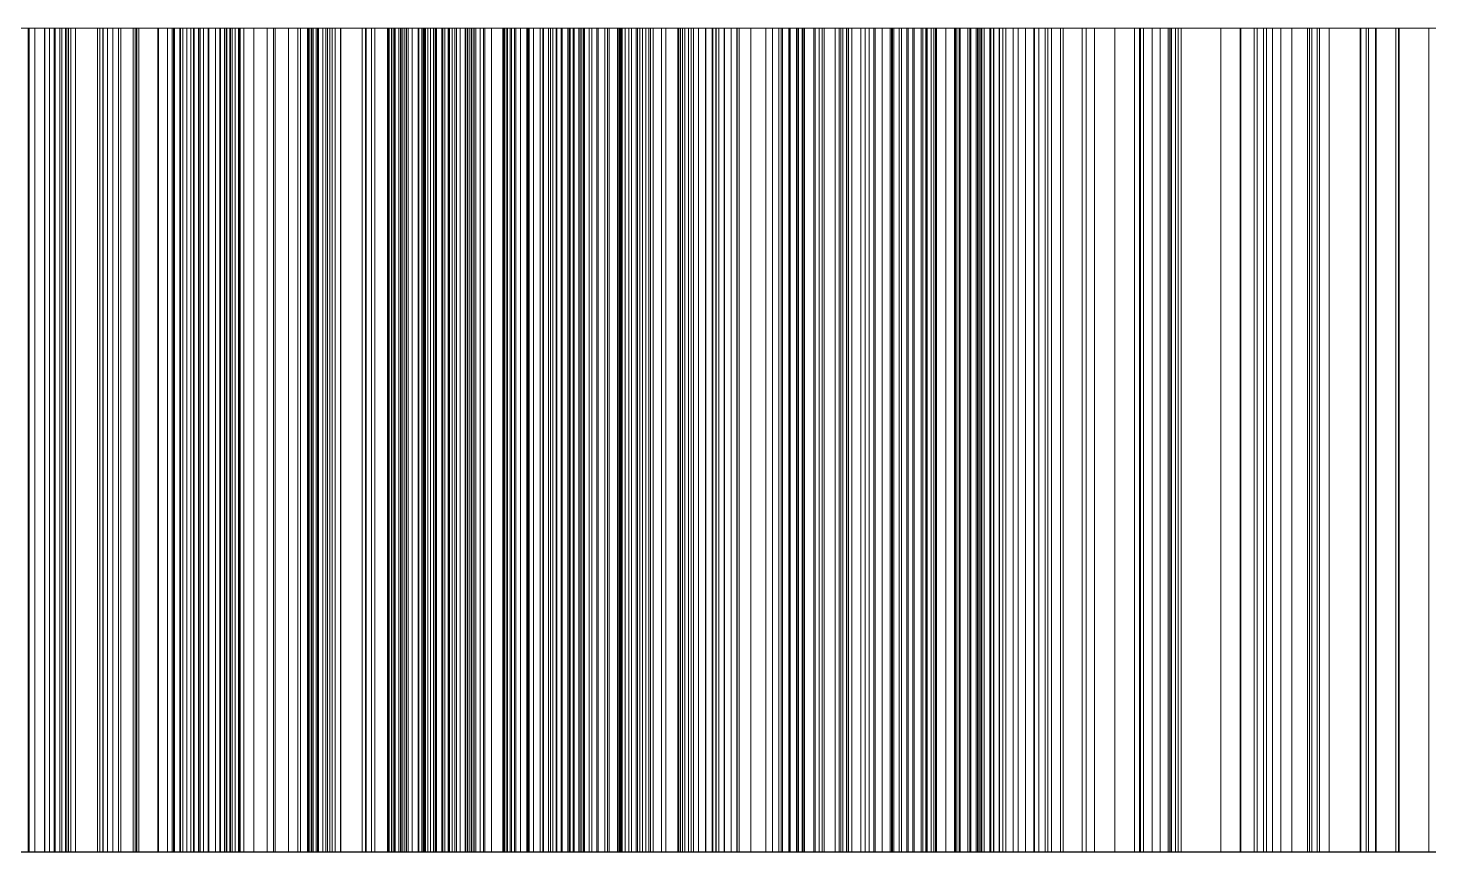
# Model space of a CAD drawing. Header units: millimetres. Extents: x 40 to 1360, y 134 to 546.
# Drawn here: x 323.0553 to 323.3951, y 195.85 to 196.05 of the extents above; entities that cross this region are included whole.
import ezdxf

# ---------------------------------------------------------------- set-up
doc = ezdxf.new("R2010")
doc.units = ezdxf.units.MM
doc.linetypes.add('WP_HIDDEN', pattern=[2.3, 1.5, -0.8])
doc.layers.add('HIDDEN', color=7, linetype='WP_HIDDEN', lineweight=13)
doc.layers.add('VISIBLE', color=7, linetype='CONTINUOUS', lineweight=25)

msp = doc.modelspace()

# ---------------------------------------------------------------- linework, layer by layer
at = {"layer": 'HIDDEN', "ltscale": 2}
for p, q in [((322.89955, 196.05), (323.52519, 196.05)), ((323.41651, 196.05), (322.90102, 196.05)), ((322.98537, 196.05), (323.24843, 196.05)), ((323.06161, 196.05), (323.02237, 196.05)), ((323.02854, 196.05), (323.05552, 196.05)), ((323.03125, 196.05), (323.06435, 196.05)), ((323.03279, 196.05), (323.06683, 196.05)), ((323.05692, 196.05), (323.03392, 196.05)), ((323.05929, 196.05), (323.0342, 196.05)), ((323.0351, 196.05), (323.06349, 196.05)), ((323.0651, 196.05), (323.0365, 196.05)), ((323.06567, 196.05), (323.03882, 196.05)), ((323.04031, 196.05), (323.06466, 196.05)), ((323.04589, 196.05), (323.07586, 196.05)), ((323.04627, 196.05), (323.07215, 196.05)), ((323.04632, 196.05), (323.06302, 196.05)), ((323.05939, 196.05), (323.04699, 196.05)), ((323.047, 196.05), (323.06048, 196.05)), ((323.09559, 196.05), (323.05119, 196.05)), ((323.06189, 196.05), (323.05204, 196.05)), ((323.07719, 196.05), (323.05303, 196.05)), ((323.0727, 196.05), (323.05322, 196.05)), ((323.0735, 196.05), (323.05371, 196.05)), ((323.05376, 196.05), (323.07458, 196.05)), ((323.09022, 196.05), (323.05447, 196.05)), ((323.05528, 195.85), (323.05528, 196.05)), ((323.05528, 196.05), (323.08131, 196.05)), ((323.05552, 195.85), (323.05552, 196.05)), ((323.05552, 196.05), (323.08164, 196.05)), ((323.05692, 195.85), (323.05692, 196.05)), ((323.08078, 196.05), (323.05692, 196.05)), ((323.0822, 196.05), (323.05929, 196.05)), ((323.05929, 195.85), (323.05929, 196.05)), ((323.07343, 196.05), (323.05939, 196.05)), ((323.05939, 195.85), (323.05939, 196.05)), ((323.06048, 196.05), (323.07782, 196.05)), ((323.06048, 195.85), (323.06048, 196.05)), ((323.06161, 195.85), (323.06161, 196.05)), ((323.09788, 196.05), (323.06161, 196.05)), ((323.07352, 196.05), (323.06189, 196.05)), ((323.06189, 195.85), (323.06189, 196.05)), ((323.06302, 195.85), (323.06302, 196.05)), ((323.06302, 196.05), (323.0816, 196.05)), ((323.06349, 195.85), (323.06349, 196.05)), ((323.06349, 196.05), (323.09284, 196.05)), ((323.06435, 195.85), (323.06435, 196.05)), ((323.06435, 196.05), (323.09541, 196.05)), ((323.06466, 195.85), (323.06466, 196.05)), ((323.06466, 196.05), (323.08676, 196.05)), ((323.09478, 196.05), (323.0651, 196.05)), ((323.0651, 195.85), (323.0651, 196.05)), ((323.06567, 195.85), (323.06567, 196.05)), ((323.09384, 196.05), (323.06567, 196.05)), ((323.06683, 195.85), (323.06683, 196.05)), ((323.06683, 196.05), (323.10349, 196.05)), ((323.07215, 195.85), (323.07215, 196.05)), ((323.07215, 196.05), (323.09706, 196.05)), ((323.0727, 195.85), (323.0727, 196.05)), ((323.09083, 196.05), (323.0727, 196.05)), ((323.08908, 196.05), (323.07343, 196.05)), ((323.07343, 195.85), (323.07343, 196.05)), ((323.09227, 196.05), (323.0735, 196.05)), ((323.0735, 195.85), (323.0735, 196.05)), ((323.08695, 196.05), (323.07352, 196.05)), ((323.07352, 195.85), (323.07352, 196.05)), ((323.07458, 196.05), (323.09917, 196.05)), ((323.07458, 195.85), (323.07458, 196.05)), ((323.07586, 195.85), (323.07586, 196.05)), ((323.07586, 196.05), (323.10678, 196.05)), ((323.07719, 195.85), (323.07719, 196.05)), ((323.10073, 196.05), (323.07719, 196.05)), ((323.07782, 196.05), (323.099, 196.05)), ((323.07782, 195.85), (323.07782, 196.05)), ((323.08078, 195.85), (323.08078, 196.05)), ((323.10551, 196.05), (323.08078, 196.05)), ((323.08131, 195.85), (323.08131, 196.05)), ((323.08131, 196.05), (323.10479, 196.05)), ((323.0816, 195.85), (323.0816, 196.05)), ((323.0816, 196.05), (323.10181, 196.05)), ((323.08164, 195.85), (323.08164, 196.05)), ((323.08164, 196.05), (323.10654, 196.05)), ((323.10294, 196.05), (323.0822, 196.05)), ((323.0822, 195.85), (323.0822, 196.05)), ((323.08676, 195.85), (323.08676, 196.05)), ((323.08676, 196.05), (323.10661, 196.05)), ((323.10198, 196.05), (323.08695, 196.05)), ((323.08695, 195.85), (323.08695, 196.05)), ((323.10633, 196.05), (323.08908, 196.05)), ((323.08908, 195.85), (323.08908, 196.05)), ((323.12331, 196.05), (323.09022, 196.05)), ((323.09022, 195.85), (323.09022, 196.05)), ((323.09209, 196.05), (323.09057, 196.05)), ((323.09057, 196.05), (323.09211, 196.05)), ((323.09057, 195.85), (323.09057, 196.05)), ((323.09083, 195.85), (323.09083, 196.05)), ((323.10762, 196.05), (323.09083, 196.05)), ((323.09665, 196.05), (323.09209, 196.05)), ((323.09209, 195.85), (323.09209, 196.05)), ((323.09211, 196.05), (323.09674, 196.05)), ((323.09211, 195.85), (323.09211, 196.05)), ((323.11003, 196.05), (323.09227, 196.05)), ((323.09227, 195.85), (323.09227, 196.05)), ((323.09284, 195.85), (323.09284, 196.05)), ((323.09284, 196.05), (323.12314, 196.05)), ((323.09384, 195.85), (323.09384, 196.05)), ((323.12332, 196.05), (323.09384, 196.05)), ((323.12554, 196.05), (323.09478, 196.05)), ((323.09478, 195.85), (323.09478, 196.05)), ((323.09541, 195.85), (323.09541, 196.05)), ((323.09541, 196.05), (323.12442, 196.05)), ((323.14278, 196.05), (323.09559, 196.05)), ((323.09559, 195.85), (323.09559, 196.05)), ((323.10424, 196.05), (323.09665, 196.05)), ((323.09665, 195.85), (323.09665, 196.05)), ((323.09674, 196.05), (323.10444, 196.05)), ((323.09674, 195.85), (323.09674, 196.05)), ((323.09706, 195.85), (323.09706, 196.05)), ((323.09706, 196.05), (324.52111, 196.05)), ((323.09789, 196.05), (323.09706, 196.05)), ((323.09706, 196.05), (323.12073, 196.05)), ((323.09788, 195.85), (323.09788, 196.05)), ((323.13118, 196.05), (323.09788, 196.05)), ((323.09789, 195.85), (323.09789, 196.05)), ((323.10331, 196.05), (323.09789, 196.05)), ((323.099, 196.05), (323.12404, 196.05)), ((323.099, 195.85), (323.099, 196.05)), ((323.09917, 196.05), (323.12755, 196.05)), ((323.09917, 195.85), (323.09917, 196.05)), ((323.10073, 195.85), (323.10073, 196.05)), ((323.12325, 196.05), (323.10073, 196.05)), ((323.10181, 195.85), (323.10181, 196.05)), ((323.10181, 196.05), (323.12366, 196.05)), ((323.11845, 196.05), (323.10198, 196.05)), ((323.10198, 195.85), (323.10198, 196.05)), ((323.12135, 196.05), (323.10294, 196.05)), ((323.10294, 195.85), (323.10294, 196.05)), ((323.10331, 195.85), (323.10331, 196.05)), ((323.11332, 196.05), (323.10331, 196.05)), ((323.10349, 195.85), (323.10349, 196.05)), ((323.10349, 196.05), (323.14278, 196.05)), ((323.11486, 196.05), (323.10424, 196.05)), ((323.10424, 195.85), (323.10424, 196.05)), ((323.10444, 196.05), (323.11523, 196.05)), ((323.10444, 195.85), (323.10444, 196.05)), ((323.10479, 195.85), (323.10479, 196.05)), ((323.10479, 196.05), (323.12572, 196.05)), ((323.10551, 195.85), (323.10551, 196.05)), ((323.13109, 196.05), (323.10551, 196.05)), ((323.1252, 196.05), (323.10633, 196.05)), ((323.10633, 195.85), (323.10633, 196.05)), ((323.10654, 195.85), (323.10654, 196.05)), ((323.10654, 196.05), (323.12983, 196.05)), ((323.10661, 195.85), (323.10661, 196.05)), ((323.10661, 196.05), (323.12416, 196.05)), ((323.10678, 195.85), (323.10678, 196.05)), ((323.10678, 196.05), (323.13863, 196.05)), ((323.10762, 195.85), (323.10762, 196.05)), ((323.12307, 196.05), (323.10762, 196.05)), ((323.12677, 196.05), (323.11003, 196.05)), ((323.11003, 195.85), (323.11003, 196.05)), ((323.11332, 195.85), (323.11332, 196.05)), ((323.12792, 196.05), (323.11332, 196.05)), ((323.12853, 196.05), (323.11486, 196.05)), ((323.11486, 195.85), (323.11486, 196.05)), ((323.11523, 196.05), (323.1291, 196.05)), ((323.11523, 195.85), (323.11523, 196.05)), ((323.13634, 196.05), (323.11845, 196.05)), ((323.11845, 195.85), (323.11845, 196.05)), ((323.12073, 195.85), (323.12073, 196.05)), ((323.12073, 196.05), (323.14287, 196.05)), ((323.13731, 196.05), (323.12135, 196.05)), ((323.12135, 195.85), (323.12135, 196.05)), ((323.12307, 195.85), (323.12307, 196.05)), ((323.13718, 196.05), (323.12307, 196.05)), ((323.12314, 195.85), (323.12314, 196.05)), ((323.12314, 196.05), (323.15438, 196.05)), ((323.12325, 195.85), (323.12325, 196.05)), ((323.14431, 196.05), (323.12325, 196.05)), ((323.15374, 196.05), (323.12331, 196.05)), ((323.12331, 195.85), (323.12331, 196.05)), ((323.12332, 195.85), (323.12332, 196.05)), ((323.15411, 196.05), (323.12332, 196.05)), ((323.12366, 195.85), (323.12366, 196.05)), ((323.12366, 196.05), (323.14713, 196.05)), ((323.12404, 196.05), (323.15293, 196.05)), ((323.12404, 195.85), (323.12404, 196.05)), ((323.12416, 195.85), (323.12416, 196.05)), ((323.12416, 196.05), (323.13938, 196.05)), ((323.12442, 195.85), (323.12442, 196.05)), ((323.12442, 196.05), (323.15139, 196.05)), ((323.14567, 196.05), (323.1252, 196.05)), ((323.1252, 195.85), (323.1252, 196.05)), ((323.15737, 196.05), (323.12554, 196.05)), ((323.12554, 195.85), (323.12554, 196.05)), ((323.12572, 195.85), (323.12572, 196.05)), ((323.12572, 196.05), (323.14415, 196.05)), ((323.1425, 196.05), (323.12677, 196.05)), ((323.12677, 195.85), (323.12677, 196.05)), ((323.12755, 196.05), (323.15881, 196.05)), ((323.12755, 195.85), (323.12755, 196.05)), ((323.12792, 195.85), (323.12792, 196.05)), ((323.14254, 196.05), (323.12792, 196.05)), ((323.14523, 196.05), (323.12853, 196.05)), ((323.12853, 195.85), (323.12853, 196.05)), ((323.1291, 196.05), (323.14604, 196.05)), ((323.1291, 195.85), (323.1291, 196.05)), ((323.12983, 195.85), (323.12983, 196.05)), ((323.12983, 196.05), (323.15152, 196.05)), ((323.13109, 195.85), (323.13109, 196.05)), ((323.15753, 196.05), (323.13109, 196.05)), ((323.13118, 195.85), (323.13118, 196.05)), ((323.16153, 196.05), (323.13118, 196.05)), ((323.15565, 196.05), (323.13634, 196.05)), ((323.13634, 195.85), (323.13634, 196.05)), ((323.13718, 195.85), (323.13718, 196.05)), ((323.14994, 196.05), (323.13718, 196.05)), ((323.15082, 196.05), (323.13731, 196.05)), ((323.13731, 195.85), (323.13731, 196.05)), ((323.13863, 195.85), (323.13863, 196.05)), ((323.13863, 196.05), (323.17142, 196.05)), ((323.13938, 195.85), (323.13938, 196.05)), ((323.13938, 196.05), (323.15225, 196.05)), ((323.15721, 196.05), (323.1425, 196.05)), ((323.1425, 195.85), (323.1425, 196.05)), ((323.14254, 195.85), (323.14254, 196.05)), ((323.1592, 196.05), (323.14254, 196.05)), ((323.42037, 196.05), (323.14262, 196.05)), ((323.14262, 195.85), (323.14262, 196.05)), ((323.14262, 196.05), (323.14655, 196.05)), ((323.14385, 196.05), (323.14262, 196.05)), ((323.14262, 196.05), (323.14345, 196.05)), ((323.14278, 195.85), (323.14278, 196.05)), ((323.14287, 195.85), (323.14287, 196.05)), ((323.14287, 196.05), (323.16349, 196.05)), ((323.14345, 195.85), (323.14345, 196.05)), ((323.14345, 196.05), (323.14595, 196.05)), ((323.14753, 196.05), (323.14385, 196.05)), ((323.14385, 195.85), (323.14385, 196.05)), ((323.14415, 195.85), (323.14415, 196.05)), ((323.14415, 196.05), (323.16012, 196.05)), ((323.14431, 195.85), (323.14431, 196.05)), ((323.16391, 196.05), (323.14431, 196.05)), ((323.16497, 196.05), (323.14523, 196.05)), ((323.14523, 195.85), (323.14523, 196.05)), ((323.16775, 196.05), (323.14567, 196.05)), ((323.14567, 195.85), (323.14567, 196.05)), ((323.14595, 195.85), (323.14595, 196.05)), ((323.14595, 196.05), (323.15011, 196.05)), ((323.14604, 196.05), (323.16608, 196.05)), ((323.14604, 195.85), (323.14604, 196.05)), ((323.14655, 195.85), (323.14655, 196.05)), ((323.14655, 196.05), (323.15172, 196.05)), ((323.14703, 195.85), (323.14703, 196.05)), ((323.14703, 196.05), (323.4189, 196.05)), ((323.15112, 196.05), (323.14703, 196.05)), ((323.14713, 195.85), (323.14713, 196.05)), ((323.14713, 196.05), (323.17224, 196.05)), ((323.15368, 196.05), (323.14753, 196.05)), ((323.14753, 195.85), (323.14753, 196.05)), ((323.1485, 195.85), (323.1485, 196.05)), ((323.1485, 196.05), (324.20367, 196.05)), ((324.54315, 196.05), (323.1485, 196.05)), ((323.14994, 195.85), (323.14994, 196.05)), ((323.16136, 196.05), (323.14994, 196.05)), ((323.15011, 195.85), (323.15011, 196.05)), ((323.15011, 196.05), (323.15594, 196.05)), ((323.16187, 196.05), (323.15082, 196.05)), ((323.15082, 195.85), (323.15082, 196.05)), ((323.15112, 195.85), (323.15112, 196.05)), ((323.15642, 196.05), (323.15112, 196.05)), ((323.15139, 195.85), (323.15139, 196.05)), ((323.15139, 196.05), (323.17632, 196.05)), ((323.15152, 195.85), (323.15152, 196.05)), ((323.15152, 196.05), (323.1716, 196.05)), ((323.15172, 195.85), (323.15172, 196.05)), ((323.15172, 196.05), (323.15814, 196.05)), ((323.15225, 195.85), (323.15225, 196.05)), ((323.15225, 196.05), (323.16278, 196.05)), ((323.15293, 196.05), (323.18459, 196.05)), ((323.15293, 195.85), (323.15293, 196.05)), ((323.16227, 196.05), (323.15368, 196.05)), ((323.15368, 195.85), (323.15368, 196.05)), ((323.18151, 196.05), (323.15374, 196.05)), ((323.15374, 195.85), (323.15374, 196.05)), ((323.15411, 195.85), (323.15411, 196.05)), ((323.18622, 196.05), (323.15411, 196.05)), ((323.15438, 195.85), (323.15438, 196.05)), ((323.15438, 196.05), (323.18658, 196.05)), ((323.1764, 196.05), (323.15565, 196.05)), ((323.15565, 195.85), (323.15565, 196.05)), ((323.15594, 195.85), (323.15594, 196.05)), ((323.15594, 196.05), (323.16343, 196.05)), ((323.15642, 195.85), (323.15642, 196.05)), ((323.16292, 196.05), (323.15642, 196.05)), ((323.17091, 196.05), (323.15721, 196.05)), ((323.15721, 195.85), (323.15721, 196.05)), ((323.19028, 196.05), (323.15737, 196.05)), ((323.15737, 195.85), (323.15737, 196.05)), ((323.15753, 195.85), (323.15753, 196.05)), ((323.18484, 196.05), (323.15753, 196.05)), ((323.15814, 195.85), (323.15814, 196.05)), ((323.15814, 196.05), (323.16581, 196.05)), ((323.15881, 196.05), (323.19204, 196.05)), ((323.15881, 195.85), (323.15881, 196.05)), ((323.1592, 195.85), (323.1592, 196.05)), ((323.1779, 196.05), (323.1592, 196.05)), ((323.16012, 195.85), (323.16012, 196.05)), ((323.16012, 196.05), (323.17363, 196.05)), ((323.16136, 195.85), (323.16136, 196.05)), ((323.17143, 196.05), (323.16136, 196.05)), ((323.16153, 195.85), (323.16153, 196.05)), ((323.18891, 196.05), (323.16153, 196.05)), ((323.17046, 196.05), (323.16187, 196.05)), ((323.16187, 195.85), (323.16187, 196.05)), ((323.17333, 196.05), (323.16227, 196.05)), ((323.16227, 195.85), (323.16227, 196.05)), ((323.16278, 195.85), (323.16278, 196.05)), ((323.16278, 196.05), (323.17098, 196.05)), ((323.16292, 195.85), (323.16292, 196.05)), ((323.17063, 196.05), (323.16292, 196.05)), ((323.16343, 195.85), (323.16343, 196.05)), ((323.16343, 196.05), (323.17258, 196.05)), ((323.16349, 195.85), (323.16349, 196.05)), ((323.16349, 196.05), (323.18257, 196.05)), ((323.16391, 195.85), (323.16391, 196.05)), ((323.18207, 196.05), (323.16391, 196.05)), ((323.18774, 196.05), (323.16497, 196.05)), ((323.16497, 195.85), (323.16497, 196.05)), ((323.16581, 195.85), (323.16581, 196.05)), ((323.16581, 196.05), (323.17472, 196.05)), ((323.16608, 196.05), (323.18919, 196.05)), ((323.16608, 195.85), (323.16608, 196.05)), ((323.19144, 196.05), (323.16775, 196.05)), ((323.16775, 195.85), (323.16775, 196.05)), ((323.1766, 196.05), (323.17046, 196.05)), ((323.17046, 195.85), (323.17046, 196.05)), ((323.17063, 195.85), (323.17063, 196.05)), ((323.17955, 196.05), (323.17063, 196.05)), ((323.18358, 196.05), (323.17091, 196.05)), ((323.17091, 195.85), (323.17091, 196.05)), ((323.17098, 195.85), (323.17098, 196.05)), ((323.17098, 196.05), (323.17683, 196.05)), ((323.17142, 195.85), (323.17142, 196.05)), ((323.17142, 196.05), (323.20516, 196.05)), ((323.17143, 195.85), (323.17143, 196.05)), ((323.18016, 196.05), (323.17143, 196.05)), ((323.1716, 195.85), (323.1716, 196.05)), ((323.1716, 196.05), (323.19007, 196.05)), ((323.17224, 195.85), (323.17224, 196.05)), ((323.17224, 196.05), (323.19898, 196.05)), ((323.17258, 195.85), (323.17258, 196.05)), ((323.17258, 196.05), (323.18341, 196.05)), ((323.18684, 196.05), (323.17333, 196.05)), ((323.17333, 195.85), (323.17333, 196.05)), ((323.17363, 195.85), (323.17363, 196.05)), ((323.17363, 196.05), (323.18469, 196.05)), ((323.17472, 195.85), (323.17472, 196.05)), ((323.17472, 196.05), (323.18488, 196.05)), ((323.17632, 195.85), (323.17632, 196.05)), ((323.17632, 196.05), (323.1992, 196.05)), ((323.19857, 196.05), (323.1764, 196.05)), ((323.1764, 195.85), (323.1764, 196.05)), ((323.18028, 196.05), (323.1766, 196.05)), ((323.1766, 195.85), (323.1766, 196.05)), ((323.17683, 195.85), (323.17683, 196.05)), ((323.17683, 196.05), (323.18034, 196.05)), ((323.1779, 195.85), (323.1779, 196.05)), ((323.19865, 196.05), (323.1779, 196.05)), ((323.17955, 195.85), (323.17955, 196.05)), ((323.18967, 196.05), (323.17955, 196.05)), ((323.18016, 195.85), (323.18016, 196.05)), ((323.18755, 196.05), (323.18016, 196.05)), ((323.18151, 196.05), (323.18028, 196.05)), ((323.18028, 195.85), (323.18028, 196.05)), ((323.18034, 195.85), (323.18034, 196.05)), ((323.18034, 196.05), (323.18151, 196.05)), ((323.20629, 196.05), (323.18151, 196.05)), ((323.18151, 195.85), (323.18151, 196.05)), ((323.18207, 195.85), (323.18207, 196.05)), ((323.19877, 196.05), (323.18207, 196.05)), ((323.18257, 195.85), (323.18257, 196.05)), ((323.18257, 196.05), (323.20013, 196.05)), ((323.18341, 195.85), (323.18341, 196.05)), ((323.18341, 196.05), (323.19589, 196.05)), ((323.19525, 196.05), (323.18358, 196.05)), ((323.18358, 195.85), (323.18358, 196.05)), ((323.18459, 196.05), (323.21792, 196.05)), ((323.18459, 195.85), (323.18459, 196.05)), ((323.18469, 195.85), (323.18469, 196.05)), ((323.18469, 196.05), (323.19329, 196.05)), ((323.18484, 195.85), (323.18484, 196.05)), ((323.213, 196.05), (323.18484, 196.05)), ((323.18488, 195.85), (323.18488, 196.05)), ((323.18488, 196.05), (323.19629, 196.05)), ((323.18622, 195.85), (323.18622, 196.05)), ((323.21964, 196.05), (323.18622, 196.05)), ((323.18658, 195.85), (323.18658, 196.05)), ((323.18658, 196.05), (323.21973, 196.05)), ((323.20281, 196.05), (323.18684, 196.05)), ((323.18684, 195.85), (323.18684, 196.05)), ((323.18755, 195.85), (323.18755, 196.05)), ((323.1936, 196.05), (323.18755, 196.05)), ((323.21294, 196.05), (323.18774, 196.05)), ((323.18774, 195.85), (323.18774, 196.05)), ((323.21319, 196.05), (323.18891, 196.05)), ((323.18891, 195.85), (323.18891, 196.05)), ((323.18919, 196.05), (323.21464, 196.05)), ((323.18919, 195.85), (323.18919, 196.05)), ((323.18965, 195.85), (323.18965, 196.05)), ((323.18965, 196.05), (323.43801, 196.05)), ((323.39833, 196.05), (323.18965, 196.05)), ((323.18967, 195.85), (323.18967, 196.05)), ((323.201, 196.05), (323.18967, 196.05)), ((323.19007, 195.85), (323.19007, 196.05)), ((323.19007, 196.05), (323.20693, 196.05)), ((323.22426, 196.05), (323.19028, 196.05)), ((323.19028, 195.85), (323.19028, 196.05)), ((323.21674, 196.05), (323.19144, 196.05)), ((323.19144, 195.85), (323.19144, 196.05)), ((323.19204, 196.05), (323.22725, 196.05)), ((323.19204, 195.85), (323.19204, 196.05)), ((323.19329, 195.85), (323.19329, 196.05)), ((323.19329, 196.05), (323.19943, 196.05)), ((323.1936, 195.85), (323.1936, 196.05)), ((323.1983, 196.05), (323.1936, 196.05)), ((323.20589, 196.05), (323.19525, 196.05)), ((323.19525, 195.85), (323.19525, 196.05)), ((323.19589, 195.85), (323.19589, 196.05)), ((323.19589, 196.05), (323.21004, 196.05)), ((323.19629, 195.85), (323.19629, 196.05)), ((323.19629, 196.05), (323.20893, 196.05)), ((323.1983, 195.85), (323.1983, 196.05)), ((323.20166, 196.05), (323.1983, 196.05)), ((323.22217, 196.05), (323.19857, 196.05)), ((323.19857, 195.85), (323.19857, 196.05)), ((323.19865, 195.85), (323.19865, 196.05)), ((323.22144, 196.05), (323.19865, 196.05)), ((323.19877, 195.85), (323.19877, 196.05)), ((323.21402, 196.05), (323.19877, 196.05)), ((323.19898, 195.85), (323.19898, 196.05)), ((323.19898, 196.05), (323.22735, 196.05)), ((323.1992, 195.85), (323.1992, 196.05)), ((323.1992, 196.05), (323.21969, 196.05)), ((323.19943, 195.85), (323.19943, 196.05)), ((323.19943, 196.05), (323.20311, 196.05)), ((323.20013, 195.85), (323.20013, 196.05)), ((323.20013, 196.05), (323.21617, 196.05)), ((323.201, 195.85), (323.201, 196.05)), ((323.21353, 196.05), (323.201, 196.05)), ((323.20166, 195.85), (323.20166, 196.05)), ((323.20367, 196.05), (323.20166, 196.05)), ((323.22124, 196.05), (323.20281, 196.05)), ((323.20281, 195.85), (323.20281, 196.05)), ((323.20311, 195.85), (323.20311, 196.05)), ((323.20311, 196.05), (323.20434, 196.05)), ((323.20367, 195.85), (323.20367, 196.05)), ((323.20434, 196.05), (323.20367, 196.05)), ((323.20434, 195.85), (323.20434, 196.05)), ((323.20516, 195.85), (323.20516, 196.05)), ((323.20516, 196.05), (323.23983, 196.05)), ((323.21552, 196.05), (323.20589, 196.05)), ((323.20589, 195.85), (323.20589, 196.05)), ((323.22777, 196.05), (323.20629, 196.05)), ((323.20629, 195.85), (323.20629, 196.05)), ((323.20693, 195.85), (323.20693, 196.05)), ((323.20693, 196.05), (323.22219, 196.05)), ((323.20893, 195.85), (323.20893, 196.05)), ((323.20893, 196.05), (323.22283, 196.05)), ((323.21004, 195.85), (323.21004, 196.05)), ((323.21004, 196.05), (323.22586, 196.05)), ((323.23995, 196.05), (323.21294, 196.05)), ((323.21294, 195.85), (323.21294, 196.05)), ((323.213, 195.85), (323.213, 196.05)), ((323.24203, 196.05), (323.213, 196.05)), ((323.23424, 196.05), (323.21319, 196.05)), ((323.21319, 195.85), (323.21319, 196.05)), ((323.21353, 195.85), (323.21353, 196.05)), ((323.22726, 196.05), (323.21353, 196.05)), ((323.21402, 195.85), (323.21402, 196.05)), ((323.22782, 196.05), (323.21402, 196.05)), ((323.21464, 196.05), (323.24167, 196.05)), ((323.21464, 195.85), (323.21464, 196.05)), ((323.22414, 196.05), (323.21552, 196.05)), ((323.21552, 195.85), (323.21552, 196.05)), ((323.21617, 195.85), (323.21617, 196.05)), ((323.21617, 196.05), (323.23067, 196.05)), ((323.2431, 196.05), (323.21674, 196.05)), ((323.21674, 195.85), (323.21674, 196.05)), ((323.21792, 196.05), (323.25293, 196.05)), ((323.21792, 195.85), (323.21792, 196.05)), ((323.21964, 195.85), (323.21964, 196.05)), ((323.25393, 196.05), (323.21964, 196.05)), ((323.21969, 195.85), (323.21969, 196.05)), ((323.21969, 196.05), (323.23745, 196.05)), ((323.21973, 195.85), (323.21973, 196.05)), ((323.21973, 196.05), (323.25384, 196.05)), ((323.22124, 195.85), (323.22124, 196.05)), ((323.24209, 196.05), (323.22124, 196.05)), ((323.22144, 195.85), (323.22144, 196.05)), ((323.24627, 196.05), (323.22144, 196.05)), ((323.2472, 196.05), (323.22217, 196.05)), ((323.22217, 195.85), (323.22217, 196.05)), ((323.22219, 195.85), (323.22219, 196.05)), ((323.22219, 196.05), (323.23585, 196.05)), ((323.22283, 195.85), (323.22283, 196.05)), ((323.22283, 196.05), (323.23797, 196.05)), ((323.23832, 196.05), (323.22414, 196.05)), ((323.22414, 195.85), (323.22414, 196.05)), ((323.25932, 196.05), (323.22426, 196.05)), ((323.22426, 195.85), (323.22426, 196.05)), ((323.22586, 195.85), (323.22586, 196.05)), ((323.22586, 196.05), (323.24334, 196.05)), ((323.22725, 196.05), (323.26442, 196.05)), ((323.22725, 195.85), (323.22725, 196.05)), ((323.22726, 195.85), (323.22726, 196.05)), ((323.24221, 196.05), (323.22726, 196.05)), ((323.22735, 195.85), (323.22735, 196.05)), ((323.22735, 196.05), (323.25735, 196.05)), ((323.24594, 196.05), (323.22777, 196.05)), ((323.22777, 195.85), (323.22777, 196.05)), ((323.22782, 195.85), (323.22782, 196.05)), ((323.24016, 196.05), (323.22782, 196.05)), ((323.23067, 195.85), (323.23067, 196.05)), ((323.23067, 196.05), (323.24365, 196.05)), ((323.25205, 196.05), (323.23424, 196.05)), ((323.23424, 195.85), (323.23424, 196.05)), ((323.23585, 195.85), (323.23585, 196.05)), ((323.23585, 196.05), (323.2479, 196.05)), ((323.23745, 195.85), (323.23745, 196.05)), ((323.23745, 196.05), (323.25248, 196.05)), ((323.23797, 195.85), (323.23797, 196.05)), ((323.23797, 196.05), (323.25436, 196.05)), ((323.24843, 196.05), (323.23832, 196.05)), ((323.23832, 195.85), (323.23832, 196.05)), ((323.23983, 195.85), (323.23983, 196.05)), ((323.23983, 196.05), (323.27545, 196.05)), ((323.26877, 196.05), (323.23995, 196.05)), ((323.23995, 195.85), (323.23995, 196.05)), ((323.24016, 195.85), (323.24016, 196.05)), ((323.25106, 196.05), (323.24016, 196.05)), ((323.24167, 196.05), (323.27029, 196.05)), ((323.24167, 195.85), (323.24167, 196.05)), ((323.24203, 195.85), (323.24203, 196.05)), ((323.27192, 196.05), (323.24203, 196.05)), ((323.24209, 195.85), (323.24209, 196.05)), ((323.26533, 196.05), (323.24209, 196.05)), ((323.24221, 195.85), (323.24221, 196.05)), ((323.25836, 196.05), (323.24221, 196.05)), ((323.26995, 196.05), (323.2431, 196.05)), ((323.2431, 195.85), (323.2431, 196.05)), ((323.24334, 195.85), (323.24334, 196.05)), ((323.24334, 196.05), (323.26248, 196.05)), ((323.24365, 195.85), (323.24365, 196.05)), ((323.24365, 196.05), (323.25511, 196.05)), ((323.26081, 196.05), (323.24594, 196.05)), ((323.24594, 195.85), (323.24594, 196.05)), ((323.24627, 195.85), (323.24627, 196.05)), ((323.27315, 196.05), (323.24627, 196.05)), ((323.2731, 196.05), (323.2472, 196.05)), ((323.2472, 195.85), (323.2472, 196.05)), ((323.2479, 195.85), (323.2479, 196.05)), ((323.2479, 196.05), (323.25834, 196.05)), ((323.24843, 195.85), (323.24843, 196.05)), ((323.25106, 195.85), (323.25106, 196.05)), ((323.2605, 196.05), (323.25106, 196.05)), ((323.26662, 196.05), (323.25205, 196.05)), ((323.25205, 195.85), (323.25205, 196.05)), ((323.25248, 195.85), (323.25248, 196.05)), ((323.25248, 196.05), (323.26478, 196.05)), ((323.25293, 196.05), (323.28962, 196.05)), ((323.25293, 195.85), (323.25293, 196.05)), ((323.25384, 195.85), (323.25384, 196.05)), ((323.25384, 196.05), (323.28889, 196.05)), ((323.25393, 195.85), (323.25393, 196.05)), ((323.28862, 196.05), (323.25393, 196.05)), ((323.25436, 195.85), (323.25436, 196.05)), ((323.25436, 196.05), (323.27199, 196.05)), ((323.25511, 195.85), (323.25511, 196.05)), ((323.25511, 196.05), (323.26503, 196.05)), ((323.25735, 195.85), (323.25735, 196.05)), ((323.25735, 196.05), (323.28139, 196.05)), ((323.25834, 195.85), (323.25834, 196.05)), ((323.25834, 196.05), (323.26717, 196.05)), ((323.25836, 195.85), (323.25836, 196.05)), ((323.27571, 196.05), (323.25836, 196.05)), ((323.29546, 196.05), (323.25932, 196.05)), ((323.25932, 195.85), (323.25932, 196.05)), ((323.2605, 195.85), (323.2605, 196.05)), ((323.26849, 196.05), (323.2605, 196.05)), ((323.27238, 196.05), (323.26081, 196.05)), ((323.26081, 195.85), (323.26081, 196.05)), ((323.26248, 195.85), (323.26248, 196.05)), ((323.26248, 196.05), (323.28329, 196.05)), ((323.26442, 196.05), (323.30356, 196.05)), ((323.26442, 195.85), (323.26442, 196.05)), ((323.26478, 195.85), (323.26478, 196.05)), ((323.26478, 196.05), (323.27434, 196.05)), ((323.26503, 195.85), (323.26503, 196.05)), ((323.26503, 196.05), (323.27343, 196.05)), ((323.26533, 195.85), (323.26533, 196.05)), ((323.29096, 196.05), (323.26533, 196.05)), ((323.27795, 196.05), (323.26662, 196.05)), ((323.26662, 195.85), (323.26662, 196.05)), ((323.26717, 195.85), (323.26717, 196.05)), ((323.26717, 196.05), (323.2744, 196.05)), ((323.26849, 195.85), (323.26849, 196.05)), ((323.27502, 196.05), (323.26849, 196.05)), ((323.29941, 196.05), (323.26877, 196.05)), ((323.26877, 195.85), (323.26877, 196.05)), ((323.2973, 196.05), (323.26995, 196.05)), ((323.26995, 195.85), (323.26995, 196.05)), ((323.27029, 196.05), (323.30049, 196.05)), ((323.27029, 195.85), (323.27029, 196.05)), ((323.27192, 195.85), (323.27192, 196.05)), ((323.30267, 196.05), (323.27192, 196.05)), ((323.27199, 195.85), (323.27199, 196.05)), ((323.27199, 196.05), (323.29087, 196.05)), ((323.28064, 196.05), (323.27238, 196.05)), ((323.27238, 195.85), (323.27238, 196.05)), ((323.29932, 196.05), (323.2731, 196.05)), ((323.2731, 195.85), (323.2731, 196.05)), ((323.27315, 195.85), (323.27315, 196.05)), ((323.30207, 196.05), (323.27315, 196.05)), ((323.27343, 195.85), (323.27343, 196.05)), ((323.27343, 196.05), (323.2803, 196.05)), ((323.27434, 195.85), (323.27434, 196.05)), ((323.27434, 196.05), (323.28117, 196.05)), ((323.2744, 195.85), (323.2744, 196.05)), ((323.2744, 196.05), (323.28002, 196.05)), ((323.27502, 195.85), (323.27502, 196.05)), ((323.2801, 196.05), (323.27502, 196.05)), ((323.27545, 195.85), (323.27545, 196.05)), ((323.27545, 196.05), (323.31201, 196.05)), ((323.27571, 195.85), (323.27571, 196.05)), ((323.29427, 196.05), (323.27571, 196.05)), ((323.28604, 196.05), (323.27795, 196.05)), ((323.27795, 195.85), (323.27795, 196.05)), ((323.28002, 195.85), (323.28002, 196.05)), ((323.28002, 196.05), (323.28404, 196.05)), ((323.2801, 195.85), (323.2801, 196.05)), ((323.28374, 196.05), (323.2801, 196.05)), ((323.2803, 195.85), (323.2803, 196.05)), ((323.2803, 196.05), (323.28565, 196.05)), ((323.2856, 196.05), (323.28064, 196.05)), ((323.28064, 195.85), (323.28064, 196.05)), ((323.28117, 195.85), (323.28117, 196.05)), ((323.28117, 196.05), (323.28527, 196.05)), ((323.28139, 195.85), (323.28139, 196.05)), ((323.28139, 196.05), (323.30639, 196.05)), ((323.28329, 195.85), (323.28329, 196.05)), ((323.28329, 196.05), (323.30577, 196.05)), ((323.28374, 195.85), (323.28374, 196.05)), ((323.28591, 196.05), (323.28374, 196.05)), ((323.28404, 195.85), (323.28404, 196.05)), ((323.28404, 196.05), (323.28645, 196.05)), ((323.28527, 195.85), (323.28527, 196.05)), ((323.28527, 196.05), (323.28664, 196.05)), ((323.28725, 196.05), (323.2856, 196.05)), ((323.2856, 195.85), (323.2856, 196.05)), ((323.28565, 195.85), (323.28565, 196.05)), ((323.28565, 196.05), (323.28946, 196.05)), ((323.28591, 195.85), (323.28591, 196.05)), ((323.28664, 196.05), (323.28591, 196.05)), ((323.2909, 196.05), (323.28604, 196.05)), ((323.28604, 195.85), (323.28604, 196.05)), ((323.28645, 195.85), (323.28645, 196.05)), ((323.28645, 196.05), (323.28725, 196.05)), ((323.28664, 195.85), (323.28664, 196.05)), ((323.28725, 195.85), (323.28725, 196.05)), ((323.28862, 195.85), (323.28862, 196.05)), ((323.32372, 196.05), (323.28862, 196.05)), ((323.28889, 195.85), (323.28889, 196.05)), ((323.28889, 196.05), (323.3249, 196.05)), ((323.28946, 195.85), (323.28946, 196.05)), ((323.28946, 196.05), (323.29175, 196.05)), ((323.28962, 196.05), (323.32798, 196.05)), ((323.28962, 195.85), (323.28962, 196.05)), ((323.29087, 195.85), (323.29087, 196.05)), ((323.29087, 196.05), (323.31099, 196.05)), ((323.29252, 196.05), (323.2909, 196.05)), ((323.2909, 195.85), (323.2909, 196.05)), ((323.29096, 195.85), (323.29096, 196.05)), ((323.31897, 196.05), (323.29096, 196.05)), ((323.29175, 195.85), (323.29175, 196.05)), ((323.29175, 196.05), (323.29252, 196.05)), ((323.29252, 195.85), (323.29252, 196.05)), ((323.31403, 196.05), (323.29427, 196.05)), ((323.29427, 195.85), (323.29427, 196.05)), ((323.33267, 196.05), (323.29546, 196.05)), ((323.29546, 195.85), (323.29546, 196.05)), ((323.32515, 196.05), (323.2973, 196.05)), ((323.2973, 195.85), (323.2973, 196.05)), ((323.32585, 196.05), (323.29932, 196.05)), ((323.29932, 195.85), (323.29932, 196.05)), ((323.33186, 196.05), (323.29941, 196.05)), ((323.29941, 195.85), (323.29941, 196.05)), ((323.30049, 196.05), (323.33229, 196.05)), ((323.30049, 195.85), (323.30049, 196.05)), ((323.30207, 195.85), (323.30207, 196.05)), ((323.33368, 196.05), (323.30207, 196.05)), ((323.30267, 195.85), (323.30267, 196.05)), ((323.33428, 196.05), (323.30267, 196.05)), ((323.30356, 196.05), (323.34468, 196.05)), ((323.30356, 195.85), (323.30356, 196.05)), ((323.30577, 195.85), (323.30577, 196.05)), ((323.30577, 196.05), (323.32991, 196.05)), ((323.30639, 195.85), (323.30639, 196.05)), ((323.30639, 196.05), (323.33233, 196.05)), ((323.31099, 195.85), (323.31099, 196.05)), ((323.31099, 196.05), (323.33236, 196.05)), ((323.31201, 195.85), (323.31201, 196.05)), ((323.31201, 196.05), (323.3495, 196.05)), ((323.335, 196.05), (323.31403, 196.05)), ((323.31403, 195.85), (323.31403, 196.05)), ((323.31897, 195.85), (323.31897, 196.05)), ((323.34937, 196.05), (323.31897, 196.05)), ((323.32372, 195.85), (323.32372, 196.05)), ((323.35923, 196.05), (323.32372, 196.05)), ((323.3249, 195.85), (323.3249, 196.05)), ((323.3249, 196.05), (323.36186, 196.05)), ((323.3535, 196.05), (323.32515, 196.05)), ((323.32515, 195.85), (323.32515, 196.05)), ((323.3527, 196.05), (323.32585, 196.05)), ((323.32585, 195.85), (323.32585, 196.05)), ((323.32798, 196.05), (323.36802, 196.05)), ((323.32798, 195.85), (323.32798, 196.05)), ((323.32991, 195.85), (323.32991, 196.05)), ((323.32991, 196.05), (323.35571, 196.05)), ((323.36612, 196.05), (323.33186, 196.05)), ((323.33186, 195.85), (323.33186, 196.05)), ((323.33229, 196.05), (323.36566, 196.05)), ((323.33229, 195.85), (323.33229, 196.05)), ((323.33233, 195.85), (323.33233, 196.05)), ((323.33233, 196.05), (323.35923, 196.05)), ((323.33236, 195.85), (323.33236, 196.05)), ((323.33236, 196.05), (323.35498, 196.05)), ((323.37096, 196.05), (323.33267, 196.05)), ((323.33267, 195.85), (323.33267, 196.05)), ((323.33368, 195.85), (323.33368, 196.05)), ((323.36862, 196.05), (323.33368, 196.05)), ((323.33428, 195.85), (323.33428, 196.05)), ((323.36675, 196.05), (323.33428, 196.05)), ((323.35718, 196.05), (323.335, 196.05)), ((323.335, 195.85), (323.335, 196.05)), ((323.34468, 196.05), (323.38777, 196.05)), ((323.34468, 195.85), (323.34468, 196.05)), ((323.34937, 195.85), (323.34937, 196.05)), ((323.38216, 196.05), (323.34937, 196.05)), ((323.3495, 195.85), (323.3495, 196.05)), ((323.3495, 196.05), (323.38794, 196.05)), ((323.37987, 196.05), (323.3527, 196.05)), ((323.3527, 195.85), (323.3527, 196.05)), ((323.38234, 196.05), (323.3535, 196.05)), ((323.3535, 195.85), (323.3535, 196.05)), ((323.35498, 195.85), (323.35498, 196.05)), ((323.35498, 196.05), (323.37864, 196.05)), ((323.35571, 195.85), (323.35571, 196.05)), ((323.35571, 196.05), (323.37846, 196.05)), ((323.38045, 196.05), (323.35718, 196.05)), ((323.35718, 195.85), (323.35718, 196.05)), ((323.35923, 195.85), (323.35923, 196.05)), ((323.35923, 196.05), (323.38708, 196.05)), ((323.39514, 196.05), (323.35923, 196.05)), ((323.36186, 195.85), (323.36186, 196.05)), ((323.36186, 196.05), (323.39977, 196.05)), ((323.36566, 196.05), (323.40063, 196.05)), ((323.36566, 195.85), (323.36566, 196.05)), ((323.40219, 196.05), (323.36612, 196.05)), ((323.36612, 195.85), (323.36612, 196.05)), ((323.36675, 195.85), (323.36675, 196.05)), ((323.40008, 196.05), (323.36675, 196.05)), ((323.36802, 196.05), (323.40974, 196.05)), ((323.36802, 195.85), (323.36802, 196.05)), ((323.36862, 195.85), (323.36862, 196.05)), ((323.40688, 196.05), (323.36862, 196.05)), ((323.41033, 196.05), (323.37096, 196.05)), ((323.37096, 195.85), (323.37096, 196.05)), ((323.37846, 195.85), (323.37846, 196.05)), ((323.37846, 196.05), (323.40226, 196.05)), ((323.37864, 195.85), (323.37864, 196.05)), ((323.37864, 196.05), (323.40314, 196.05)), ((323.40736, 196.05), (323.37987, 196.05)), ((323.37987, 195.85), (323.37987, 196.05)), ((323.40469, 196.05), (323.38045, 196.05)), ((323.38045, 195.85), (323.38045, 196.05)), ((323.38216, 195.85), (323.38216, 196.05)), ((323.41734, 196.05), (323.38216, 196.05)), ((323.41169, 196.05), (323.38234, 196.05)), ((323.38234, 195.85), (323.38234, 196.05)), ((323.38708, 195.85), (323.38708, 196.05)), ((323.38708, 196.05), (323.41588, 196.05)), ((323.38777, 196.05), (323.43283, 196.05)), ((323.38777, 195.85), (323.38777, 196.05)), ((323.38794, 195.85), (323.38794, 196.05)), ((323.38794, 196.05), (323.42732, 196.05)), ((323.39514, 195.85), (323.39514, 196.05)), ((322.89955, 195.85), (323.52519, 195.85)), ((323.41651, 195.85), (322.90102, 195.85)), ((322.98537, 195.85), (323.24843, 195.85)), ((323.06161, 195.85), (323.02237, 195.85)), ((323.02854, 195.85), (323.05552, 195.85)), ((323.03125, 195.85), (323.06435, 195.85)), ((323.03279, 195.85), (323.06683, 195.85)), ((323.05692, 195.85), (323.03392, 195.85)), ((323.05929, 195.85), (323.0342, 195.85)), ((323.0351, 195.85), (323.06349, 195.85)), ((323.0651, 195.85), (323.0365, 195.85)), ((323.06567, 195.85), (323.03882, 195.85)), ((323.04031, 195.85), (323.06466, 195.85)), ((323.04589, 195.85), (323.07586, 195.85)), ((323.04627, 195.85), (323.07215, 195.85)), ((323.04632, 195.85), (323.06302, 195.85)), ((323.05939, 195.85), (323.04699, 195.85)), ((323.047, 195.85), (323.06048, 195.85)), ((323.09559, 195.85), (323.05119, 195.85)), ((323.06189, 195.85), (323.05204, 195.85)), ((323.07719, 195.85), (323.05303, 195.85)), ((323.0727, 195.85), (323.05322, 195.85)), ((323.0735, 195.85), (323.05371, 195.85)), ((323.05376, 195.85), (323.07458, 195.85)), ((323.09022, 195.85), (323.05447, 195.85)), ((323.05528, 195.85), (323.08131, 195.85)), ((323.05552, 195.85), (323.08164, 195.85)), ((323.08078, 195.85), (323.05692, 195.85)), ((323.0822, 195.85), (323.05929, 195.85)), ((323.07343, 195.85), (323.05939, 195.85)), ((323.06048, 195.85), (323.07782, 195.85)), ((323.09788, 195.85), (323.06161, 195.85)), ((323.07352, 195.85), (323.06189, 195.85)), ((323.06302, 195.85), (323.0816, 195.85)), ((323.06349, 195.85), (323.09284, 195.85)), ((323.06435, 195.85), (323.09541, 195.85)), ((323.06466, 195.85), (323.08676, 195.85)), ((323.09478, 195.85), (323.0651, 195.85)), ((323.09384, 195.85), (323.06567, 195.85)), ((323.06683, 195.85), (323.10349, 195.85)), ((323.07215, 195.85), (323.09706, 195.85)), ((323.09083, 195.85), (323.0727, 195.85)), ((323.08908, 195.85), (323.07343, 195.85)), ((323.09227, 195.85), (323.0735, 195.85)), ((323.08695, 195.85), (323.07352, 195.85)), ((323.07458, 195.85), (323.09917, 195.85)), ((323.07586, 195.85), (323.10678, 195.85)), ((323.10073, 195.85), (323.07719, 195.85)), ((323.07782, 195.85), (323.099, 195.85)), ((323.10551, 195.85), (323.08078, 195.85)), ((323.08131, 195.85), (323.10479, 195.85)), ((323.0816, 195.85), (323.10181, 195.85)), ((323.08164, 195.85), (323.10654, 195.85)), ((323.10294, 195.85), (323.0822, 195.85)), ((323.08676, 195.85), (323.10661, 195.85)), ((323.10198, 195.85), (323.08695, 195.85)), ((323.10633, 195.85), (323.08908, 195.85)), ((323.12331, 195.85), (323.09022, 195.85)), ((323.09209, 195.85), (323.09057, 195.85)), ((323.09057, 195.85), (323.09211, 195.85)), ((323.10762, 195.85), (323.09083, 195.85)), ((323.09665, 195.85), (323.09209, 195.85)), ((323.09211, 195.85), (323.09674, 195.85)), ((323.11003, 195.85), (323.09227, 195.85)), ((323.09284, 195.85), (323.12314, 195.85)), ((323.12332, 195.85), (323.09384, 195.85)), ((323.12554, 195.85), (323.09478, 195.85)), ((323.09541, 195.85), (323.12442, 195.85)), ((323.14278, 195.85), (323.09559, 195.85)), ((323.10424, 195.85), (323.09665, 195.85)), ((323.09674, 195.85), (323.10444, 195.85)), ((323.09706, 195.85), (324.52111, 195.85)), ((323.09789, 195.85), (323.09706, 195.85)), ((323.09706, 195.85), (323.12073, 195.85)), ((323.13118, 195.85), (323.09788, 195.85)), ((323.10331, 195.85), (323.09789, 195.85)), ((323.099, 195.85), (323.12404, 195.85)), ((323.09917, 195.85), (323.12755, 195.85)), ((323.12325, 195.85), (323.10073, 195.85)), ((323.10181, 195.85), (323.12366, 195.85)), ((323.11845, 195.85), (323.10198, 195.85)), ((323.12135, 195.85), (323.10294, 195.85)), ((323.11332, 195.85), (323.10331, 195.85)), ((323.10349, 195.85), (323.14278, 195.85)), ((323.11486, 195.85), (323.10424, 195.85)), ((323.10444, 195.85), (323.11523, 195.85)), ((323.10479, 195.85), (323.12572, 195.85)), ((323.13109, 195.85), (323.10551, 195.85)), ((323.1252, 195.85), (323.10633, 195.85)), ((323.10654, 195.85), (323.12983, 195.85)), ((323.10661, 195.85), (323.12416, 195.85)), ((323.10678, 195.85), (323.13863, 195.85)), ((323.12307, 195.85), (323.10762, 195.85)), ((323.12677, 195.85), (323.11003, 195.85)), ((323.12792, 195.85), (323.11332, 195.85)), ((323.12853, 195.85), (323.11486, 195.85)), ((323.11523, 195.85), (323.1291, 195.85)), ((323.13634, 195.85), (323.11845, 195.85)), ((323.12073, 195.85), (323.14287, 195.85)), ((323.13731, 195.85), (323.12135, 195.85)), ((323.13718, 195.85), (323.12307, 195.85)), ((323.12314, 195.85), (323.15438, 195.85)), ((323.14431, 195.85), (323.12325, 195.85)), ((323.15374, 195.85), (323.12331, 195.85)), ((323.15411, 195.85), (323.12332, 195.85)), ((323.12366, 195.85), (323.14713, 195.85)), ((323.12404, 195.85), (323.15293, 195.85)), ((323.12416, 195.85), (323.13938, 195.85)), ((323.12442, 195.85), (323.15139, 195.85)), ((323.14567, 195.85), (323.1252, 195.85)), ((323.15737, 195.85), (323.12554, 195.85)), ((323.12572, 195.85), (323.14415, 195.85)), ((323.1425, 195.85), (323.12677, 195.85)), ((323.12755, 195.85), (323.15881, 195.85)), ((323.14254, 195.85), (323.12792, 195.85)), ((323.14523, 195.85), (323.12853, 195.85)), ((323.1291, 195.85), (323.14604, 195.85)), ((323.12983, 195.85), (323.15152, 195.85)), ((323.15753, 195.85), (323.13109, 195.85)), ((323.16153, 195.85), (323.13118, 195.85)), ((323.15565, 195.85), (323.13634, 195.85)), ((323.14994, 195.85), (323.13718, 195.85)), ((323.15082, 195.85), (323.13731, 195.85)), ((323.13863, 195.85), (323.17142, 195.85)), ((323.13938, 195.85), (323.15225, 195.85)), ((323.15721, 195.85), (323.1425, 195.85)), ((323.1592, 195.85), (323.14254, 195.85)), ((323.42037, 195.85), (323.14262, 195.85)), ((323.14262, 195.85), (323.14655, 195.85)), ((323.14262, 195.85), (323.14345, 195.85)), ((323.14385, 195.85), (323.14262, 195.85)), ((323.14287, 195.85), (323.16349, 195.85)), ((323.14345, 195.85), (323.14595, 195.85)), ((323.14753, 195.85), (323.14385, 195.85)), ((323.14415, 195.85), (323.16012, 195.85)), ((323.16391, 195.85), (323.14431, 195.85)), ((323.16497, 195.85), (323.14523, 195.85)), ((323.16775, 195.85), (323.14567, 195.85)), ((323.14595, 195.85), (323.15011, 195.85)), ((323.14604, 195.85), (323.16608, 195.85)), ((323.14655, 195.85), (323.15172, 195.85)), ((323.14703, 195.85), (323.4189, 195.85)), ((323.15112, 195.85), (323.14703, 195.85)), ((323.14713, 195.85), (323.17224, 195.85)), ((323.15368, 195.85), (323.14753, 195.85)), ((323.1485, 195.85), (324.20367, 195.85)), ((324.54315, 195.85), (323.1485, 195.85)), ((323.16136, 195.85), (323.14994, 195.85)), ((323.15011, 195.85), (323.15594, 195.85)), ((323.16187, 195.85), (323.15082, 195.85)), ((323.15642, 195.85), (323.15112, 195.85)), ((323.15139, 195.85), (323.17632, 195.85)), ((323.15152, 195.85), (323.1716, 195.85)), ((323.15172, 195.85), (323.15814, 195.85)), ((323.15225, 195.85), (323.16278, 195.85)), ((323.15293, 195.85), (323.18459, 195.85)), ((323.16227, 195.85), (323.15368, 195.85)), ((323.18151, 195.85), (323.15374, 195.85)), ((323.18622, 195.85), (323.15411, 195.85)), ((323.15438, 195.85), (323.18658, 195.85)), ((323.1764, 195.85), (323.15565, 195.85)), ((323.15594, 195.85), (323.16343, 195.85)), ((323.16292, 195.85), (323.15642, 195.85)), ((323.17091, 195.85), (323.15721, 195.85)), ((323.19028, 195.85), (323.15737, 195.85)), ((323.18484, 195.85), (323.15753, 195.85)), ((323.15814, 195.85), (323.16581, 195.85)), ((323.15881, 195.85), (323.19204, 195.85)), ((323.1779, 195.85), (323.1592, 195.85)), ((323.16012, 195.85), (323.17363, 195.85)), ((323.17143, 195.85), (323.16136, 195.85)), ((323.18891, 195.85), (323.16153, 195.85)), ((323.17046, 195.85), (323.16187, 195.85)), ((323.17333, 195.85), (323.16227, 195.85)), ((323.16278, 195.85), (323.17098, 195.85)), ((323.17063, 195.85), (323.16292, 195.85)), ((323.16343, 195.85), (323.17258, 195.85)), ((323.16349, 195.85), (323.18257, 195.85)), ((323.18207, 195.85), (323.16391, 195.85)), ((323.18774, 195.85), (323.16497, 195.85)), ((323.16581, 195.85), (323.17472, 195.85)), ((323.16608, 195.85), (323.18919, 195.85)), ((323.19144, 195.85), (323.16775, 195.85)), ((323.1766, 195.85), (323.17046, 195.85)), ((323.17955, 195.85), (323.17063, 195.85)), ((323.18358, 195.85), (323.17091, 195.85)), ((323.17098, 195.85), (323.17683, 195.85)), ((323.17142, 195.85), (323.20516, 195.85)), ((323.18016, 195.85), (323.17143, 195.85)), ((323.1716, 195.85), (323.19007, 195.85)), ((323.17224, 195.85), (323.19898, 195.85)), ((323.17258, 195.85), (323.18341, 195.85)), ((323.18684, 195.85), (323.17333, 195.85)), ((323.17363, 195.85), (323.18469, 195.85)), ((323.17472, 195.85), (323.18488, 195.85)), ((323.17632, 195.85), (323.1992, 195.85)), ((323.19857, 195.85), (323.1764, 195.85)), ((323.18028, 195.85), (323.1766, 195.85)), ((323.17683, 195.85), (323.18034, 195.85)), ((323.19865, 195.85), (323.1779, 195.85)), ((323.18967, 195.85), (323.17955, 195.85)), ((323.18755, 195.85), (323.18016, 195.85)), ((323.18151, 195.85), (323.18028, 195.85)), ((323.18034, 195.85), (323.18151, 195.85)), ((323.20629, 195.85), (323.18151, 195.85)), ((323.19877, 195.85), (323.18207, 195.85)), ((323.18257, 195.85), (323.20013, 195.85)), ((323.18341, 195.85), (323.19589, 195.85)), ((323.19525, 195.85), (323.18358, 195.85)), ((323.18459, 195.85), (323.21792, 195.85)), ((323.18469, 195.85), (323.19329, 195.85)), ((323.213, 195.85), (323.18484, 195.85)), ((323.18488, 195.85), (323.19629, 195.85)), ((323.21964, 195.85), (323.18622, 195.85)), ((323.18658, 195.85), (323.21973, 195.85)), ((323.20281, 195.85), (323.18684, 195.85)), ((323.1936, 195.85), (323.18755, 195.85)), ((323.21294, 195.85), (323.18774, 195.85)), ((323.21319, 195.85), (323.18891, 195.85)), ((323.18919, 195.85), (323.21464, 195.85)), ((323.18965, 195.85), (323.43801, 195.85)), ((323.39833, 195.85), (323.18965, 195.85)), ((323.201, 195.85), (323.18967, 195.85)), ((323.19007, 195.85), (323.20693, 195.85)), ((323.22426, 195.85), (323.19028, 195.85)), ((323.21674, 195.85), (323.19144, 195.85)), ((323.19204, 195.85), (323.22725, 195.85)), ((323.19329, 195.85), (323.19943, 195.85)), ((323.1983, 195.85), (323.1936, 195.85)), ((323.20589, 195.85), (323.19525, 195.85)), ((323.19589, 195.85), (323.21004, 195.85)), ((323.19629, 195.85), (323.20893, 195.85)), ((323.20166, 195.85), (323.1983, 195.85)), ((323.22217, 195.85), (323.19857, 195.85)), ((323.22144, 195.85), (323.19865, 195.85)), ((323.21402, 195.85), (323.19877, 195.85)), ((323.19898, 195.85), (323.22735, 195.85)), ((323.1992, 195.85), (323.21969, 195.85)), ((323.19943, 195.85), (323.20311, 195.85)), ((323.20013, 195.85), (323.21617, 195.85)), ((323.21353, 195.85), (323.201, 195.85)), ((323.20367, 195.85), (323.20166, 195.85)), ((323.22124, 195.85), (323.20281, 195.85)), ((323.20311, 195.85), (323.20434, 195.85)), ((323.20434, 195.85), (323.20367, 195.85)), ((323.20516, 195.85), (323.23983, 195.85)), ((323.21552, 195.85), (323.20589, 195.85)), ((323.22777, 195.85), (323.20629, 195.85)), ((323.20693, 195.85), (323.22219, 195.85)), ((323.20893, 195.85), (323.22283, 195.85)), ((323.21004, 195.85), (323.22586, 195.85)), ((323.23995, 195.85), (323.21294, 195.85)), ((323.24203, 195.85), (323.213, 195.85)), ((323.23424, 195.85), (323.21319, 195.85)), ((323.22726, 195.85), (323.21353, 195.85)), ((323.22782, 195.85), (323.21402, 195.85)), ((323.21464, 195.85), (323.24167, 195.85)), ((323.22414, 195.85), (323.21552, 195.85)), ((323.21617, 195.85), (323.23067, 195.85)), ((323.2431, 195.85), (323.21674, 195.85)), ((323.21792, 195.85), (323.25293, 195.85)), ((323.25393, 195.85), (323.21964, 195.85)), ((323.21969, 195.85), (323.23745, 195.85)), ((323.21973, 195.85), (323.25384, 195.85)), ((323.24209, 195.85), (323.22124, 195.85)), ((323.24627, 195.85), (323.22144, 195.85)), ((323.2472, 195.85), (323.22217, 195.85)), ((323.22219, 195.85), (323.23585, 195.85)), ((323.22283, 195.85), (323.23797, 195.85)), ((323.23832, 195.85), (323.22414, 195.85)), ((323.25932, 195.85), (323.22426, 195.85)), ((323.22586, 195.85), (323.24334, 195.85)), ((323.22725, 195.85), (323.26442, 195.85)), ((323.24221, 195.85), (323.22726, 195.85)), ((323.22735, 195.85), (323.25735, 195.85)), ((323.24594, 195.85), (323.22777, 195.85)), ((323.24016, 195.85), (323.22782, 195.85)), ((323.23067, 195.85), (323.24365, 195.85)), ((323.25205, 195.85), (323.23424, 195.85)), ((323.23585, 195.85), (323.2479, 195.85)), ((323.23745, 195.85), (323.25248, 195.85)), ((323.23797, 195.85), (323.25436, 195.85)), ((323.24843, 195.85), (323.23832, 195.85)), ((323.23983, 195.85), (323.27545, 195.85)), ((323.26877, 195.85), (323.23995, 195.85)), ((323.25106, 195.85), (323.24016, 195.85)), ((323.24167, 195.85), (323.27029, 195.85)), ((323.27192, 195.85), (323.24203, 195.85)), ((323.26533, 195.85), (323.24209, 195.85)), ((323.25836, 195.85), (323.24221, 195.85)), ((323.26995, 195.85), (323.2431, 195.85)), ((323.24334, 195.85), (323.26248, 195.85)), ((323.24365, 195.85), (323.25511, 195.85)), ((323.26081, 195.85), (323.24594, 195.85)), ((323.27315, 195.85), (323.24627, 195.85)), ((323.2731, 195.85), (323.2472, 195.85)), ((323.2479, 195.85), (323.25834, 195.85)), ((323.2605, 195.85), (323.25106, 195.85)), ((323.26662, 195.85), (323.25205, 195.85)), ((323.25248, 195.85), (323.26478, 195.85)), ((323.25293, 195.85), (323.28962, 195.85)), ((323.25384, 195.85), (323.28889, 195.85)), ((323.28862, 195.85), (323.25393, 195.85)), ((323.25436, 195.85), (323.27199, 195.85)), ((323.25511, 195.85), (323.26503, 195.85)), ((323.25735, 195.85), (323.28139, 195.85)), ((323.25834, 195.85), (323.26717, 195.85)), ((323.27571, 195.85), (323.25836, 195.85)), ((323.29546, 195.85), (323.25932, 195.85)), ((323.26849, 195.85), (323.2605, 195.85)), ((323.27238, 195.85), (323.26081, 195.85)), ((323.26248, 195.85), (323.28329, 195.85)), ((323.26442, 195.85), (323.30356, 195.85)), ((323.26478, 195.85), (323.27434, 195.85)), ((323.26503, 195.85), (323.27343, 195.85)), ((323.29096, 195.85), (323.26533, 195.85)), ((323.27795, 195.85), (323.26662, 195.85)), ((323.26717, 195.85), (323.2744, 195.85)), ((323.27502, 195.85), (323.26849, 195.85)), ((323.29941, 195.85), (323.26877, 195.85)), ((323.2973, 195.85), (323.26995, 195.85)), ((323.27029, 195.85), (323.30049, 195.85)), ((323.30267, 195.85), (323.27192, 195.85)), ((323.27199, 195.85), (323.29087, 195.85)), ((323.28064, 195.85), (323.27238, 195.85)), ((323.29932, 195.85), (323.2731, 195.85)), ((323.30207, 195.85), (323.27315, 195.85)), ((323.27343, 195.85), (323.2803, 195.85)), ((323.27434, 195.85), (323.28117, 195.85)), ((323.2744, 195.85), (323.28002, 195.85)), ((323.2801, 195.85), (323.27502, 195.85)), ((323.27545, 195.85), (323.31201, 195.85)), ((323.29427, 195.85), (323.27571, 195.85)), ((323.28604, 195.85), (323.27795, 195.85)), ((323.28002, 195.85), (323.28404, 195.85)), ((323.28374, 195.85), (323.2801, 195.85)), ((323.2803, 195.85), (323.28565, 195.85)), ((323.2856, 195.85), (323.28064, 195.85)), ((323.28117, 195.85), (323.28527, 195.85)), ((323.28139, 195.85), (323.30639, 195.85)), ((323.28329, 195.85), (323.30577, 195.85)), ((323.28591, 195.85), (323.28374, 195.85)), ((323.28404, 195.85), (323.28645, 195.85)), ((323.28527, 195.85), (323.28664, 195.85)), ((323.28725, 195.85), (323.2856, 195.85)), ((323.28565, 195.85), (323.28946, 195.85)), ((323.28664, 195.85), (323.28591, 195.85)), ((323.2909, 195.85), (323.28604, 195.85)), ((323.28645, 195.85), (323.28725, 195.85)), ((323.32372, 195.85), (323.28862, 195.85)), ((323.28889, 195.85), (323.3249, 195.85)), ((323.28946, 195.85), (323.29175, 195.85)), ((323.28962, 195.85), (323.32798, 195.85)), ((323.29087, 195.85), (323.31099, 195.85)), ((323.29252, 195.85), (323.2909, 195.85)), ((323.31897, 195.85), (323.29096, 195.85)), ((323.29175, 195.85), (323.29252, 195.85)), ((323.31403, 195.85), (323.29427, 195.85)), ((323.33267, 195.85), (323.29546, 195.85)), ((323.32515, 195.85), (323.2973, 195.85)), ((323.32585, 195.85), (323.29932, 195.85)), ((323.33186, 195.85), (323.29941, 195.85)), ((323.30049, 195.85), (323.33229, 195.85)), ((323.33368, 195.85), (323.30207, 195.85)), ((323.33428, 195.85), (323.30267, 195.85)), ((323.30356, 195.85), (323.34468, 195.85)), ((323.30577, 195.85), (323.32991, 195.85)), ((323.30639, 195.85), (323.33233, 195.85)), ((323.31099, 195.85), (323.33236, 195.85)), ((323.31201, 195.85), (323.3495, 195.85)), ((323.335, 195.85), (323.31403, 195.85)), ((323.34937, 195.85), (323.31897, 195.85)), ((323.35923, 195.85), (323.32372, 195.85)), ((323.3249, 195.85), (323.36186, 195.85)), ((323.3535, 195.85), (323.32515, 195.85)), ((323.3527, 195.85), (323.32585, 195.85)), ((323.32798, 195.85), (323.36802, 195.85)), ((323.32991, 195.85), (323.35571, 195.85)), ((323.36612, 195.85), (323.33186, 195.85)), ((323.33229, 195.85), (323.36566, 195.85)), ((323.33233, 195.85), (323.35923, 195.85)), ((323.33236, 195.85), (323.35498, 195.85)), ((323.37096, 195.85), (323.33267, 195.85)), ((323.36862, 195.85), (323.33368, 195.85)), ((323.36675, 195.85), (323.33428, 195.85)), ((323.35718, 195.85), (323.335, 195.85)), ((323.34468, 195.85), (323.38777, 195.85)), ((323.38216, 195.85), (323.34937, 195.85)), ((323.3495, 195.85), (323.38794, 195.85)), ((323.37987, 195.85), (323.3527, 195.85)), ((323.38234, 195.85), (323.3535, 195.85)), ((323.35498, 195.85), (323.37864, 195.85)), ((323.35571, 195.85), (323.37846, 195.85)), ((323.38045, 195.85), (323.35718, 195.85)), ((323.35923, 195.85), (323.38708, 195.85)), ((323.39514, 195.85), (323.35923, 195.85)), ((323.36186, 195.85), (323.39977, 195.85)), ((323.36566, 195.85), (323.40063, 195.85)), ((323.40219, 195.85), (323.36612, 195.85)), ((323.40008, 195.85), (323.36675, 195.85)), ((323.36802, 195.85), (323.40974, 195.85)), ((323.40688, 195.85), (323.36862, 195.85)), ((323.41033, 195.85), (323.37096, 195.85)), ((323.37846, 195.85), (323.40226, 195.85)), ((323.37864, 195.85), (323.40314, 195.85)), ((323.40736, 195.85), (323.37987, 195.85)), ((323.40469, 195.85), (323.38045, 195.85)), ((323.41734, 195.85), (323.38216, 195.85)), ((323.41169, 195.85), (323.38234, 195.85)), ((323.38708, 195.85), (323.41588, 195.85)), ((323.38777, 195.85), (323.43283, 195.85)), ((323.38794, 195.85), (323.42732, 195.85))]:
    msp.add_line(p, q, dxfattribs=at)
at = {"layer": 'VISIBLE'}
msp.add_line((299.5, 195.85), (344.5, 195.85), dxfattribs=at)

doc.saveas('drawing.dxf')
